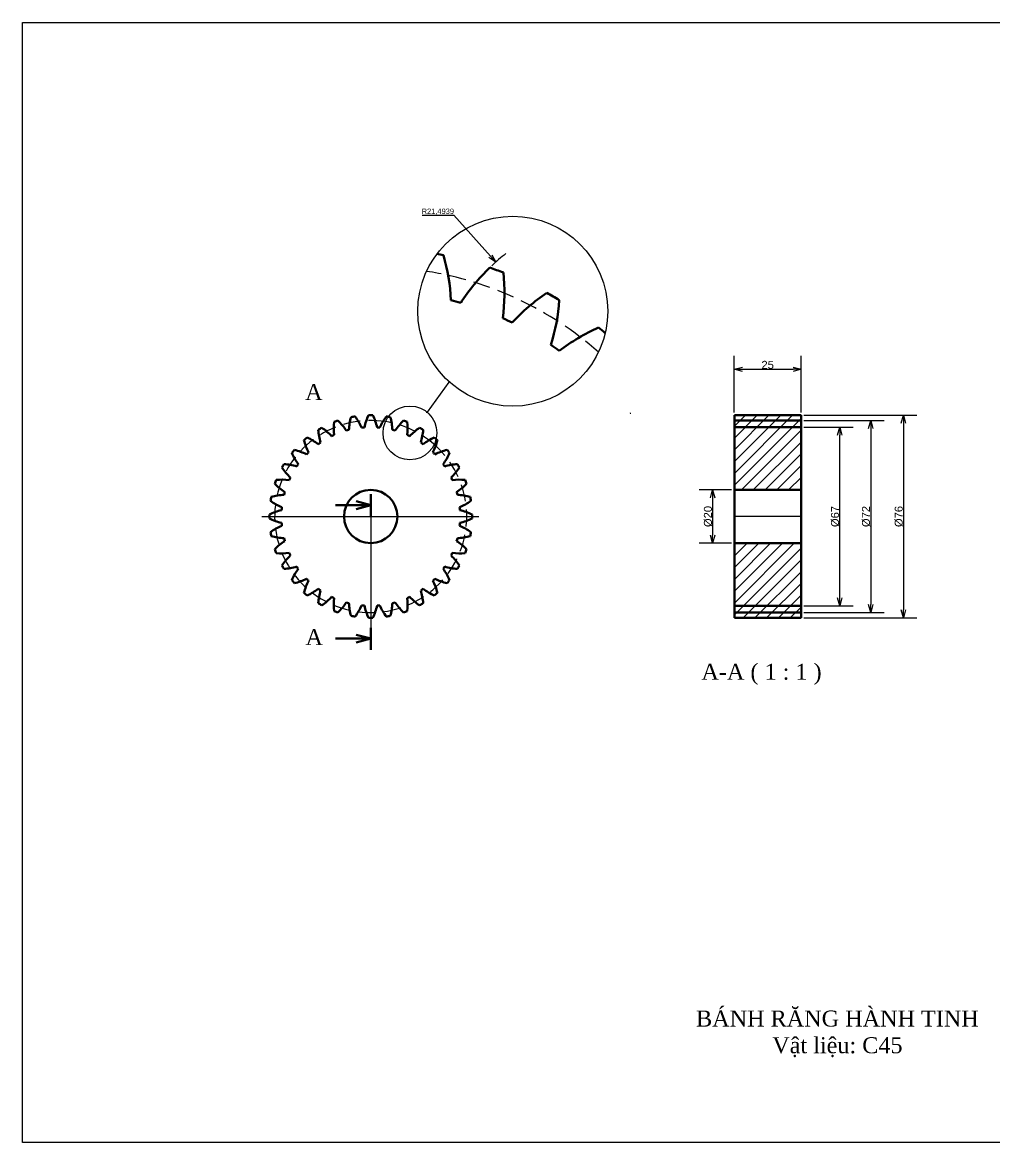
# Model space of a CAD drawing. Header units: inches. Extents: x 632 to 5727, y -9589 to -3994.
# Drawn here: x 1527.1 to 1891.5, y -5080.7 to -4660.7 of the extents above; entities that cross this region are included whole.
import ezdxf
from ezdxf import colors
from ezdxf.entities.mleader import LeaderData, LeaderLine
from ezdxf.math import Vec2, Vec3

# ---------------------------------------------------------------- set-up
doc = ezdxf.new("R2010")
doc.units = ezdxf.units.IN
doc.header["$MEASUREMENT"] = 0
doc.linetypes.add('CENTER2', pattern=[1.125, 0.75, -0.125, 0.125, -0.125])
doc.linetypes.add('DASHED2', pattern=[9.525, 6.35, -3.175])
for name, color, linetype, lineweight, plot in [('center line', 5, 'CENTER2', 25, False), ('Dimension line', 3, 'Continuous', 25, False), ('hidden line', 10, 'DASHED2', 25, False), ('visible line', 7, 'Continuous', 50, False)]:
    doc.layers.add(name, color=color, linetype=linetype, lineweight=lineweight, plot=plot)
doc.styles.get("Standard").update_dxf_attribs({"font": 'arial.ttf'})
doc.dimstyles.new('ISO A3', dxfattribs={"dimtxt": 5, "dimasz": 3, "dimexe": 5, "dimexo": 1, "dimgap": 0.09, "dimtad": 1, "dimtoh": 1, "dimdec": 0, "dimzin": 0, "dimdsep": 46, "dimtxsty": 'Standard', "dimblk": 'OPEN30', "dimcen": 0.09, "dimclrd": 256, "dimclre": 256, "dimadec": 0, "dimazin": 0, "dimtfac": 1, "dimtdec": 0, "dimtofl": 0, "dimtmove": 0, "dimatfit": 3, "dimldrblk": 'OPEN30', "dimfxl": 1, "dimtolj": 1, "dimtzin": 0, "dimarcsym": 0})
doc.dimstyles.get("Standard").update_dxf_attribs({"dimtxt": 3, "dimasz": 3, "dimexe": 5, "dimexo": 1, "dimgap": 0.09, "dimtad": 1, "dimtoh": 1, "dimdec": 4, "dimzin": 0, "dimdsep": 46, "dimtxsty": 'Standard', "dimblk": 'OPEN30', "dimcen": 0.09, "dimclrd": 256, "dimclre": 256, "dimadec": 0, "dimazin": 0, "dimtfac": 1, "dimtdec": 4, "dimtmove": 0, "dimatfit": 3, "dimldrblk": 'OPEN30', "dimfxl": 1, "dimtolj": 1, "dimtzin": 0, "dimarcsym": 0})

# ---------------------------------------------------------------- blocks, each defined once
blk = doc.blocks.new('_Open30')
at = {"color": 0, "linetype": 'ByBlock', "lineweight": -2}
for p, q in [((-1, 0.27), (0, 0)), ((0, 0), (-1, -0.27)), ((0, 0), (-1, 0))]:
    blk.add_line(p, q, dxfattribs=at)
blk = doc.blocks.new('*D27')
at = {"layer": 'Defpoints', "color": 0, "transparency": 16777216}
for p in [(1818.94, -4812.49), (1833.43, -4812.49), (1818.94, -4879.49)]:
    blk.add_point(p, dxfattribs=at)
at = {"layer": 'Dimension line', "lineweight": -2, "transparency": 16777216}
for p, q in [((1819.94, -4812.49), (1838.43, -4812.49)), ((1833.43, -4876.49), (1833.43, -4815.49)), ((1819.94, -4879.49), (1838.43, -4879.49))]:
    blk.add_line(p, q, dxfattribs=at)
at = {"layer": 'Dimension line', "lineweight": -2, "transparency": 16777216, "xscale": 3, "yscale": 3, "zscale": 3}
for p, rotation in [((1833.43, -4812.49), 90), ((1833.43, -4879.49), 270)]:
    blk.add_blockref('_Open30', p, dxfattribs=dict(at, rotation=rotation))
at = {"layer": 'Dimension line', "color": 0, "transparency": 16777216, "insert": (1831.73, -4845.99), "char_height": 3, "attachment_point": 5, "rotation": 90}
blk.add_mtext('\\A1;%%C67', dxfattribs=at)
blk = doc.blocks.new('*D28')
at = {"layer": 'Defpoints', "color": 0, "transparency": 16777216}
for p in [(1818.94, -4809.99), (1818.94, -4881.99), (1845.05, -4881.99)]:
    blk.add_point(p, dxfattribs=at)
at = {"layer": 'Dimension line', "lineweight": -2, "transparency": 16777216}
for p, q in [((1819.94, -4809.99), (1850.05, -4809.99)), ((1845.05, -4812.99), (1845.05, -4878.99)), ((1819.94, -4881.99), (1850.05, -4881.99))]:
    blk.add_line(p, q, dxfattribs=at)
at = {"layer": 'Dimension line', "lineweight": -2, "transparency": 16777216, "xscale": 3, "yscale": 3, "zscale": 3}
for p, rotation in [((1845.05, -4809.99), 90), ((1845.05, -4881.99), 270)]:
    blk.add_blockref('_Open30', p, dxfattribs=dict(at, rotation=rotation))
at = {"layer": 'Dimension line', "color": 0, "transparency": 16777216, "insert": (1843.34, -4845.99), "char_height": 3, "attachment_point": 5, "rotation": 90}
blk.add_mtext('\\A1;%%C72', dxfattribs=at)
blk = doc.blocks.new('*D29')
at = {"layer": 'Defpoints', "color": 0, "transparency": 16777216}
for p in [(1818.94, -4807.99), (1818.94, -4883.99), (1857.31, -4883.99)]:
    blk.add_point(p, dxfattribs=at)
at = {"layer": 'Dimension line', "lineweight": -2, "transparency": 16777216}
for p, q in [((1819.94, -4807.99), (1862.31, -4807.99)), ((1857.31, -4810.99), (1857.31, -4880.99)), ((1819.94, -4883.99), (1862.31, -4883.99))]:
    blk.add_line(p, q, dxfattribs=at)
at = {"layer": 'Dimension line', "lineweight": -2, "transparency": 16777216, "xscale": 3, "yscale": 3, "zscale": 3}
for p, rotation in [((1857.31, -4807.99), 90), ((1857.31, -4883.99), 270)]:
    blk.add_blockref('_Open30', p, dxfattribs=dict(at, rotation=rotation))
at = {"layer": 'Dimension line', "color": 0, "transparency": 16777216, "insert": (1855.61, -4845.99), "char_height": 3, "attachment_point": 5, "rotation": 90}
blk.add_mtext('\\A1;%%C76', dxfattribs=at)
blk = doc.blocks.new('*D30')
at = {"layer": 'Defpoints', "color": 0, "transparency": 16777216}
for p in [(1818.94, -4790.77), (1793.94, -4807.99), (1818.94, -4807.99)]:
    blk.add_point(p, dxfattribs=at)
at = {"layer": 'Dimension line', "lineweight": -2, "transparency": 16777216}
for p, q in [((1793.94, -4806.99), (1793.94, -4785.77)), ((1818.94, -4806.99), (1818.94, -4785.77)), ((1796.94, -4790.77), (1815.94, -4790.77))]:
    blk.add_line(p, q, dxfattribs=at)
at = {"layer": 'Dimension line', "lineweight": -2, "transparency": 16777216, "xscale": 3, "yscale": 3, "zscale": 3, "rotation": 180}
blk.add_blockref('_Open30', (1793.94, -4790.77), dxfattribs=at)
at = {"layer": 'Dimension line', "lineweight": -2, "transparency": 16777216, "xscale": 3, "yscale": 3, "zscale": 3}
blk.add_blockref('_Open30', (1818.94, -4790.77), dxfattribs=at)
at = {"layer": 'Dimension line', "color": 0, "transparency": 16777216, "insert": (1806.44, -4789.15), "char_height": 3, "width": 14.8261, "attachment_point": 5}
blk.add_mtext('\\A1;25', dxfattribs=at)
blk = doc.blocks.new('*D31')
at = {"layer": 'Defpoints', "color": 0, "transparency": 16777216}
for p in [(1793.94, -4835.99), (1785.8, -4855.99), (1793.94, -4855.99)]:
    blk.add_point(p, dxfattribs=at)
at = {"layer": 'Dimension line', "lineweight": -2, "transparency": 16777216}
for p, q in [((1792.94, -4835.99), (1780.8, -4835.99)), ((1785.8, -4838.99), (1785.8, -4852.99)), ((1792.94, -4855.99), (1780.8, -4855.99))]:
    blk.add_line(p, q, dxfattribs=at)
at = {"layer": 'Dimension line', "lineweight": -2, "transparency": 16777216, "xscale": 3, "yscale": 3, "zscale": 3}
for p, rotation in [((1785.8, -4835.99), 90), ((1785.8, -4855.99), 270)]:
    blk.add_blockref('_Open30', p, dxfattribs=dict(at, rotation=rotation))
at = {"layer": 'Dimension line', "color": 0, "transparency": 16777216, "insert": (1784.09, -4845.99), "char_height": 3, "attachment_point": 5, "rotation": 90}
blk.add_mtext('\\A1;%%C20', dxfattribs=at)
blk = doc.blocks.new('*D48')
at = {"layer": 'Defpoints', "color": 0, "transparency": 16777216}
for p in [(1704.48, -4750.61), (1755, -4807.18)]:
    blk.add_point(p, dxfattribs=at)
at = {"layer": 'Dimension line', "lineweight": -2, "transparency": 16777216}
for p, q in [((1676.91, -4733.02), (1688.77, -4733.02)), ((1688.77, -4733.02), (1702.48, -4748.37)), ((1754.91, -4807.18), (1755.09, -4807.18)), ((1755, -4807.27), (1755, -4807.09))]:
    blk.add_line(p, q, dxfattribs=at)
blk.add_arc((1755, -4807.18), 75.85, 127.9917, 133.3019, dxfattribs=at)
at = {"layer": 'Dimension line', "lineweight": -2, "transparency": 16777216, "xscale": 3, "yscale": 3, "zscale": 3, "rotation": 311.7688170907301}
blk.add_blockref('_Open30', (1704.48, -4750.61), dxfattribs=at)
at = {"layer": 'Dimension line', "color": 0, "transparency": 16777216, "insert": (1682.79, -4731.73), "char_height": 5, "attachment_point": 5}
blk.add_mtext('\\A1;{\\H0.4x;\\C256;R21,4939}', dxfattribs=at)

msp = doc.modelspace()

# ---------------------------------------------------------------- hatches: boundary and pattern name
at = {"layer": 'Dimension line'}
h = msp.add_hatch(dxfattribs=at)
h.set_pattern_fill('ANSI31', color=0, scale=25)
h.set_pattern_definition([(45, (1715.3733, -6207.6925), (-2.209709, 2.209709), [])])
h.paths.add_polyline_path([(1818.94435, -4812.49123), (1793.94435, -4812.49123), (1793.94435, -4835.99123), (1818.94435, -4835.99123)])
h.paths.add_polyline_path([(1818.94435, -4809.99123), (1793.94435, -4809.99123), (1793.94435, -4812.49123), (1818.94435, -4812.49123)])
h.paths.add_polyline_path([(1818.94435, -4807.99123), (1793.94435, -4807.99123), (1793.94435, -4809.99123), (1818.94435, -4809.99123)])
h.paths.add_polyline_path([(1818.94435, -4855.99123), (1793.94435, -4855.99123), (1793.94435, -4879.49123), (1818.94435, -4879.49123)])
h.paths.add_polyline_path([(1818.94435, -4879.49123), (1793.94435, -4879.49123), (1793.94435, -4881.99123), (1818.94435, -4881.99123)])
h.paths.add_polyline_path([(1818.94435, -4881.99123), (1793.94435, -4881.99123), (1793.94435, -4883.99123), (1818.94435, -4883.99123)])

# ---------------------------------------------------------------- linework, layer by layer
at = {"color": 18, "true_color": 0x000000}
msp.add_line((1678.38821, -4806.86681), (1678.74821, -4806.86681), dxfattribs=at)
msp.add_line((1678.38821, -4806.86681), (1678.74821, -4806.86681), dxfattribs=at)
msp.add_lwpolyline([(1527.05285, -4660.73081), (2122.05285, -4660.73081), (2122.05285, -5080.73081), (1527.05285, -5080.73081)], close=True)
for centre, radius in [((1710.88544, -4769.02127), 35.61433), ((1672.3366, -4814.66117), 10.09261)]:
    msp.add_circle(centre, radius)
at = {"layer": 'center line'}
for p, q in [((1616.7683, -4845.99123), (1698.11536, -4845.99123)), ((1657.61959, -4845.99123, 2402.69601), (1657.61959, -4887.78693)), ((1818.94435, -4845.99123), (1793.94435, -4845.99123))]:
    msp.add_line(p, q, dxfattribs=at)
at = {"layer": 'hidden line'}
for centre, radius, start, end in [((1658.95271, -4879.57732), 127.03513, 48.5577896, 81.1194577), ((1657.61959, -4845.99123), 36, 81.1194577, 47.4075266), ((1657.61959, -4845.99123), 36, 47.4075266, 81.1194577)]:
    msp.add_arc(centre, radius, start, end, dxfattribs=at)
at = {"layer": 'visible line'}
for p, q in [((1684.89802, -4748.01874), (1684.89803, -4748.01868)), ((1663.46161, -4808.443), (1663.46162, -4808.44298)), ((1664.97213, -4808.70935), (1664.97213, -4808.70933)), ((1793.94435, -4807.99123), (1793.94435, -4883.99123)), ((1793.94435, -4807.99123), (1818.94435, -4807.99123)), ((1818.94435, -4807.99123), (1818.94435, -4883.99123)), ((1793.94435, -4809.99123), (1793.94435, -4881.99123)), ((1793.94435, -4809.99123), (1818.94435, -4809.99123)), ((1793.94435, -4812.49123), (1793.94435, -4879.49123)), ((1793.94435, -4812.49123), (1818.94435, -4812.49123)), ((1793.94435, -4835.99123), (1793.94435, -4855.99123)), ((1793.94435, -4835.99123), (1818.94435, -4835.99123)), ((1793.94435, -4855.99123), (1818.94435, -4855.99123)), ((1793.94435, -4879.49123), (1818.94435, -4879.49123)), ((1793.94435, -4881.99123), (1818.94435, -4881.99123)), ((1818.94435, -4883.99123), (1793.94435, -4883.99123))]:
    msp.add_line(p, q, dxfattribs=at)
at = {"layer": 'visible line', "color": 3}
for p, q in [((1657.61959, -4837.65251, 2402.69601), (1657.61959, -4845.99123, 2402.69601)), ((1657.61959, -4841.7411, 2402.69601), (1644.44262, -4841.7411, 2402.69601)), ((1657.61959, -4841.7411, 2402.69601), (1652.18171, -4840.28403, 2402.69601)), ((1657.61959, -4841.7411, 2402.69601), (1652.18171, -4843.19818, 2402.69601)), ((1657.63903, -4887.6998), (1657.63903, -4896.03852)), ((1657.63903, -4891.78839), (1644.46206, -4891.78839)), ((1657.63903, -4891.78839), (1652.20115, -4890.33132)), ((1657.63903, -4891.78839), (1652.20115, -4893.24547))]:
    msp.add_line(p, q, dxfattribs=at)
at = {"layer": 'visible line'}
msp.add_circle((1657.61959, -4845.99123), 10, dxfattribs=at)
for centre, radius, start, end in [((1658.95271, -4879.57732), 134.09263, 78.8435895, 79.902456), ((1611.96863, -4768.85197), 75.84668, 2.974604, 15.9427332), ((1755.00479, -4807.17839), 75.84668, 134.0572668, 147.025396), ((1658.95271, -4879.57732), 134.09263, 68.8436033, 71.1563967), ((1631.90968, -4762.37544), 75.84668, 352.974604, 5.9427332), ((1766.11749, -4824.95756), 75.84668, 124.0572668, 137.025396), ((1658.95271, -4879.57732), 134.09263, 58.8436033, 61.1563967), ((1658.95271, -4879.57732), 118.21324, 74.0809523, 75.9190477), ((1652.67242, -4759.46002), 75.84668, 342.974604, 355.9427332), ((1658.95271, -4879.57732), 118.21324, 64.0809523, 65.9190477), ((1773.97403, -4844.39633), 75.84668, 114.0572668, 127.025396), ((1658.95271, -4879.57732), 134.09263, 49.7747913, 51.1563967), ((1658.95271, -4879.57732), 118.21324, 54.0809523, 55.9190477), ((1670.93423, -4814.61319), 21.4939, 164.0572668, 177.025396), ((1657.61959, -4845.99123), 38, 98.8436033, 101.1563967), ((1634.376, -4821.0594), 21.4939, 22.974604, 35.9427332), ((1676.18068, -4817.40196), 21.4939, 154.0572668, 167.025396), ((1657.61959, -4845.99123), 38, 88.8436033, 91.1563967), ((1639.05849, -4817.40196), 21.4939, 12.974604, 25.9427332), ((1680.86317, -4821.0594), 21.4939, 144.0572668, 157.025396), ((1657.61959, -4845.99123), 38, 78.8435895, 81.1564105), ((1657.61959, -4845.99123), 38, 81.1563967, 81.1564105), ((1644.30495, -4814.61319), 21.4939, 2.974604, 15.9427332), ((1657.61959, -4845.99123), 38, 118.8436033, 121.1563967), ((1627.25057, -4830.51274), 21.4939, 42.974604, 55.9427332), ((1665.28321, -4812.77783), 21.4939, 174.0572668, 187.025396), ((1657.61959, -4845.99123), 38, 108.8436033, 111.1563967), ((1630.39975, -4825.47437), 21.4939, 32.974604, 45.9427332), ((1657.61959, -4845.99123), 33.5, 94.0809523, 95.9190477), ((1657.61959, -4845.99123), 33.5, 84.0809523, 85.9190477), ((1684.83942, -4825.47437), 21.4939, 134.0572668, 147.025396), ((1657.61959, -4845.99123), 38, 68.8436033, 71.1563967), ((1649.95597, -4812.77783), 21.4939, 352.974604, 5.9427332), ((1687.9886, -4830.51274), 21.4939, 124.0572668, 137.025396), ((1657.61959, -4845.99123), 38, 58.8436033, 61.1563967), ((1657.61959, -4845.99123), 38, 128.8436033, 131.1563967), ((1653.46139, -4812.15973), 21.4939, 194.0572668, 207.025396), ((1625.02413, -4836.02142), 21.4939, 52.974604, 65.9427332), ((1659.39934, -4811.95165), 21.4939, 184.0572668, 197.025396), ((1657.61959, -4845.99123), 33.5, 114.0809523, 115.9190477), ((1657.61959, -4845.99123), 33.5, 104.0809523, 105.9190477), ((1657.61959, -4845.99123), 33.5, 74.0809523, 75.9190477), ((1657.61959, -4845.99123), 33.5, 64.0809523, 65.9190477), ((1655.83984, -4811.95165), 21.4939, 342.974604, 355.9427332), ((1690.21504, -4836.02142), 21.4939, 114.0572668, 127.025396), ((1661.77779, -4812.15973), 21.4939, 332.974604, 345.9427332), ((1657.61959, -4845.99123), 38, 48.8436033, 51.1563967), ((1657.61959, -4845.99123), 38, 138.8436033, 141.1563967), ((1623.78809, -4841.83303), 21.4939, 62.974604, 75.9427332), ((1657.61959, -4845.99123), 33.5, 124.0809523, 125.9190477), ((1657.61959, -4845.99123), 33.5, 54.0809523, 55.9190477), ((1691.45108, -4841.83303), 21.4939, 104.0572668, 117.025396), ((1657.61959, -4845.99123), 38, 38.8436033, 41.1563967), ((1647.64978, -4813.39577), 21.4939, 204.0572668, 217.025396), ((1657.61959, -4845.99123), 33.5, 134.0809523, 135.9190477), ((1657.61959, -4845.99123), 33.5, 44.0809523, 45.9190477), ((1667.58939, -4813.39577), 21.4939, 322.974604, 335.9427332), ((1657.61959, -4845.99123), 38, 148.8436033, 151.1563967), ((1642.1411, -4815.62221), 21.4939, 214.0572668, 227.025396), ((1623.58001, -4847.77098), 21.4939, 72.974604, 85.9427332), ((1657.61959, -4845.99123), 33.5, 144.0809523, 145.9190477), ((1657.61959, -4845.99123), 33.5, 34.0809523, 35.9190477), ((1691.65917, -4847.77098), 21.4939, 94.0572668, 107.025396), ((1673.09807, -4815.62221), 21.4939, 312.974604, 325.9427332), ((1657.61959, -4845.99123), 38, 28.8436033, 31.1563967), ((1657.61959, -4845.99123), 38, 158.8436033, 161.1563967), ((1637.10273, -4818.7714), 21.4939, 224.0572668, 237.025396), ((1624.40619, -4853.65485), 21.4939, 82.974604, 95.9427332), ((1657.61959, -4845.99123), 33.5, 154.0809523, 155.9190477), ((1657.61959, -4845.99123), 33.5, 24.0809523, 25.9190477), ((1690.83298, -4853.65485), 21.4939, 84.0572668, 97.025396), ((1678.13644, -4818.7714), 21.4939, 302.974604, 315.9427332), ((1657.61959, -4845.99123), 38, 18.8436033, 21.1563967), ((1626.24155, -4859.30587), 21.4939, 92.974604, 105.9427332), ((1657.61959, -4845.99123), 33.5, 164.0809523, 165.9190477), ((1657.61959, -4845.99123), 33.5, 14.0809523, 15.9190477), ((1688.99762, -4859.30587), 21.4939, 74.0572668, 87.025396), ((1657.61959, -4845.99123), 38, 168.8436033, 171.1563967), ((1632.68775, -4822.74764), 21.4939, 234.0572668, 247.025396), ((1657.61959, -4845.99123), 33.5, 174.0809523, 175.9190477), ((1682.55142, -4822.74764), 21.4939, 292.974604, 305.9427332), ((1657.61959, -4845.99123), 33.5, 4.0809523, 5.9190477), ((1657.61959, -4845.99123), 38, 8.8436033, 11.1563967), ((1657.61959, -4845.99123), 38, 178.8436033, 181.1563967), ((1629.03032, -4864.55233), 21.4939, 102.974604, 115.9427332), ((1629.03032, -4827.43013), 21.4939, 244.0572668, 257.025396), ((1686.20886, -4864.55233), 21.4939, 64.0572668, 77.025396), ((1686.20886, -4827.43013), 21.4939, 282.974604, 295.9427332), ((1657.61959, -4845.99123), 38, 358.8436033, 1.1563967), ((1632.68775, -4869.23482), 21.4939, 112.974604, 125.9427332), ((1657.61959, -4845.99123), 33.5, 184.0809523, 185.9190477), ((1657.61959, -4845.99123), 33.5, 354.0809523, 355.9190477), ((1682.55142, -4869.23482), 21.4939, 54.0572668, 67.025396), ((1657.61959, -4845.99123), 38, 188.8436033, 191.1563967), ((1626.24155, -4832.67659), 21.4939, 254.0572668, 267.025396), ((1637.10273, -4873.21106), 21.4939, 122.974604, 135.9427332), ((1657.61959, -4845.99123), 33.5, 194.0809523, 195.9190477), ((1657.61959, -4845.99123), 33.5, 344.0809523, 345.9190477), ((1678.13644, -4873.21106), 21.4939, 44.0572668, 57.025396), ((1688.99762, -4832.67659), 21.4939, 272.974604, 285.9427332), ((1657.61959, -4845.99123), 38, 348.8436033, 351.1563967), ((1657.61959, -4845.99123), 38, 198.8436033, 201.1563967), ((1657.61959, -4845.99123), 38, 338.8436033, 341.1563967), ((1624.40619, -4838.32761), 21.4939, 264.0572668, 277.025396), ((1642.1411, -4876.36024), 21.4939, 132.974604, 145.9427332), ((1657.61959, -4845.99123), 33.5, 204.0809523, 205.9190477), ((1657.61959, -4845.99123), 33.5, 334.0809523, 335.9190477), ((1673.09807, -4876.36024), 21.4939, 34.0572668, 47.025396), ((1690.83298, -4838.32761), 21.4939, 262.974604, 275.9427332), ((1657.61959, -4845.99123), 38, 208.8436033, 211.1563967), ((1623.58001, -4844.21148), 21.4939, 274.0572668, 287.025396), ((1647.64978, -4878.58668), 21.4939, 142.974604, 155.9427332), ((1657.61959, -4845.99123), 33.5, 214.0809523, 215.9190477), ((1657.61959, -4845.99123), 33.5, 324.0809523, 325.9190477), ((1667.58939, -4878.58668), 21.4939, 24.0572668, 37.025396), ((1691.65917, -4844.21148), 21.4939, 252.974604, 265.9427332), ((1657.61959, -4845.99123), 38, 328.8436033, 331.1563967), ((1657.61959, -4845.99123), 38, 218.8436033, 221.1563967), ((1623.78809, -4850.14943), 21.4939, 284.0572668, 297.025396), ((1653.46139, -4879.82272), 21.4939, 152.974604, 165.9427332), ((1657.61959, -4845.99123), 33.5, 224.0809523, 225.9190477), ((1657.61959, -4845.99123), 33.5, 314.0809523, 315.9190477), ((1661.77779, -4879.82272), 21.4939, 14.0572668, 27.025396), ((1691.45108, -4850.14943), 21.4939, 242.974604, 255.9427332), ((1657.61959, -4845.99123), 38, 318.8436033, 321.1563967), ((1657.61959, -4845.99123), 38, 228.8436033, 231.1563967), ((1625.02413, -4855.96103), 21.4939, 294.0572668, 307.025396), ((1659.39934, -4880.03081), 21.4939, 162.974604, 175.9427332), ((1657.61959, -4845.99123), 33.5, 234.0809523, 235.9190477), ((1627.25057, -4861.46971), 21.4939, 304.0572668, 317.025396), ((1657.61959, -4845.99123), 33.5, 244.0809523, 245.9190477), ((1657.61959, -4845.99123), 33.5, 294.0809523, 295.9190477), ((1687.9886, -4861.46971), 21.4939, 222.974604, 235.9427332), ((1657.61959, -4845.99123), 33.5, 304.0809523, 305.9190477), ((1655.83984, -4880.03081), 21.4939, 4.0572668, 17.025396), ((1690.21504, -4855.96103), 21.4939, 232.974604, 245.9427332), ((1657.61959, -4845.99123), 38, 308.8436033, 311.1563967), ((1657.61959, -4845.99123), 38, 238.8436033, 241.1563967), ((1665.28321, -4879.20462), 21.4939, 172.974604, 185.9427332), ((1630.39975, -4866.50808), 21.4939, 314.0572668, 327.025396), ((1657.61959, -4845.99123), 33.5, 254.0809523, 255.9190477), ((1670.93423, -4877.36926), 21.4939, 182.974604, 195.9427332), ((1634.376, -4870.92306), 21.4939, 324.0572668, 337.025396), ((1657.61959, -4845.99123), 33.5, 264.0809523, 265.9190477), ((1676.18068, -4874.5805), 21.4939, 192.974604, 205.9427332), ((1639.05849, -4874.5805), 21.4939, 334.0572668, 347.025396), ((1657.61959, -4845.99123), 33.5, 274.0809523, 275.9190477), ((1680.86317, -4870.92306), 21.4939, 202.974604, 215.9427332), ((1644.30495, -4877.36926), 21.4939, 344.0572668, 357.025396), ((1657.61959, -4845.99123), 33.5, 284.0809523, 285.9190477), ((1684.83942, -4866.50808), 21.4939, 212.974604, 225.9427332), ((1649.95597, -4879.20462), 21.4939, 354.0572668, 7.025396), ((1657.61959, -4845.99123), 38, 298.8436033, 301.1563967), ((1657.61959, -4845.99123), 38, 248.8436033, 251.1563967), ((1657.61959, -4845.99123), 38, 258.8436033, 261.1563967), ((1657.61959, -4845.99123), 38, 268.8436033, 271.1563967), ((1657.61959, -4845.99123), 38, 278.8436033, 281.1563967), ((1657.61959, -4845.99123), 38, 288.8436033, 291.1563967)]:
    msp.add_arc(centre, radius, start, end, dxfattribs=at)

# ---------------------------------------------------------------- texts
at = {"color": 1, "insert": (1778.97932, -5031.22335), "char_height": 6, "attachment_point": 1}
msp.add_mtext_dynamic_manual_height_columns('\\pxqc;{\\fTimes New Roman|b0|i0|c0|p18;\\C256;BÁNH RĂNG HÀNH TINH\\PVật liệu: C45}', width=107.2094402, gutter_width=1, heights=[0], dxfattribs=at)
at = {"layer": 'visible line', "color": 1, "char_height": 6, "attachment_point": 1}
for s, insert in [('\\pxqc;{\\fTimes New Roman|b0|i0|c0|p18;\\C256;A}', (1613.73731, -4796.32255)), ('\\pxqc;{\\fTimes New Roman|b0|i0|c0|p18;\\C256;A}', (1613.85779, -4888.21556)), ('\\pxqc;{\\fTimes New Roman|b0|i0|c0|p18;\\C256;A-A ( 1 : 1 )}', (1781.53969, -4901.1723))]:
    msp.add_mtext_dynamic_manual_height_columns(s, width=45.1827523, gutter_width=1, heights=[0], dxfattribs=dict(at, insert=insert))

# ---------------------------------------------------------------- dimensions: what is measured, and where the dimension line sits
at = {"layer": 'Dimension line', "color": 18, "true_color": 0x000000}
dim = msp.add_radius_dim(center=(1755.00479, -4807.17839), mpoint=(1704.4813, -4750.60901), text='{\\H0.4x;\\C256;R21,4939}', dimstyle='ISO A3', dxfattribs=at)
dim.commit()
dim.dimension.update_dxf_attribs({"geometry": '*D48', "text_midpoint": (1682.79409, -4733.01934), "dimtype": 164})
at = {"layer": 'Dimension line'}
dim = msp.add_linear_dim(base=(1818.94435, -4790.77004), p1=(1793.94435, -4807.99123), p2=(1818.94435, -4807.99123), text='25', dimstyle='Standard', dxfattribs=at)
dim.commit()
dim.dimension.update_dxf_attribs({"geometry": '*D30', "text_midpoint": (1806.44435, -4789.14832)})
for base, p1, p2, text, picture, middle in [((1857.31357, -4883.99123), (1818.94435, -4807.99123), (1818.94435, -4883.99123), '%%C76', '*D29', (1855.60795, -4845.99123)), ((1845.04941, -4881.99123), (1818.94435, -4809.99123), (1818.94435, -4881.99123), '%%C72', '*D28', (1843.34379, -4845.99123)), ((1833.4331, -4812.49123), (1818.94435, -4879.49123), (1818.94435, -4812.49123), '%%C67', '*D27', (1831.72748, -4845.99123)), ((1785.79822, -4855.99123), (1793.94435, -4835.99123), (1793.94435, -4855.99123), '%%C20', '*D31', (1784.0926, -4845.99123))]:
    dim = msp.add_linear_dim(base=base, p1=p1, p2=p2, angle=90, text=text, dimstyle='Standard', dxfattribs=at)
    dim.commit()
    dim.dimension.update_dxf_attribs({"geometry": picture, "text_midpoint": middle})

# ---------------------------------------------------------------- leaders
at = {"lineweight": 25}
ml = msp.add_multileader_mtext('Standard', dxfattribs=at)
ml.set_content('', color=256)
ml.set_leader_properties()
ml.build(insert=Vec2(0, 0))
ml.multileader.update_dxf_attribs({"dogleg_length": 0.36, "arrow_head_size": 0.18})
ctx = ml.context
ctx.base_point, ctx.char_height, ctx.arrow_head_size, ctx.landing_gap_size, ctx.plane_origin = Vec3(1678.20821, -4806.86681), 0.18, 0.18, 0.09, Vec3(1688.67218, -4796.85923)
ctx.text_align_type = 2
notes = []
notes.append((ctx, [(0, (1, 1, 0), (1678.74821, -4806.86681), (-1, 0), 0.36, [(0, [(1687.02448, -4795.46056)], 0, [])])]))
ctx.mtext.insert, ctx.mtext.alignment, ctx.mtext.flow_direction = Vec3(1678.29821, -4806.77681), 3, 5
for ctx, leaders in notes:
    for number, flags, end, landing, length, lines in leaders:
        leader = LeaderData()
        leader.index, (leader.has_last_leader_line, leader.has_dogleg_vector, leader.attachment_direction) = number, flags
        leader.last_leader_point, leader.dogleg_vector, leader.dogleg_length = Vec3(end), Vec3(landing), length
        for number, points, colour, breaks in lines:
            line = LeaderLine()
            line.index, line.vertices, line.color, line.breaks = number, Vec3.list(points), colors.encode_raw_color(colour), breaks
            leader.lines.append(line)
        ctx.leaders.append(leader)

doc.saveas('drawing.dxf')
